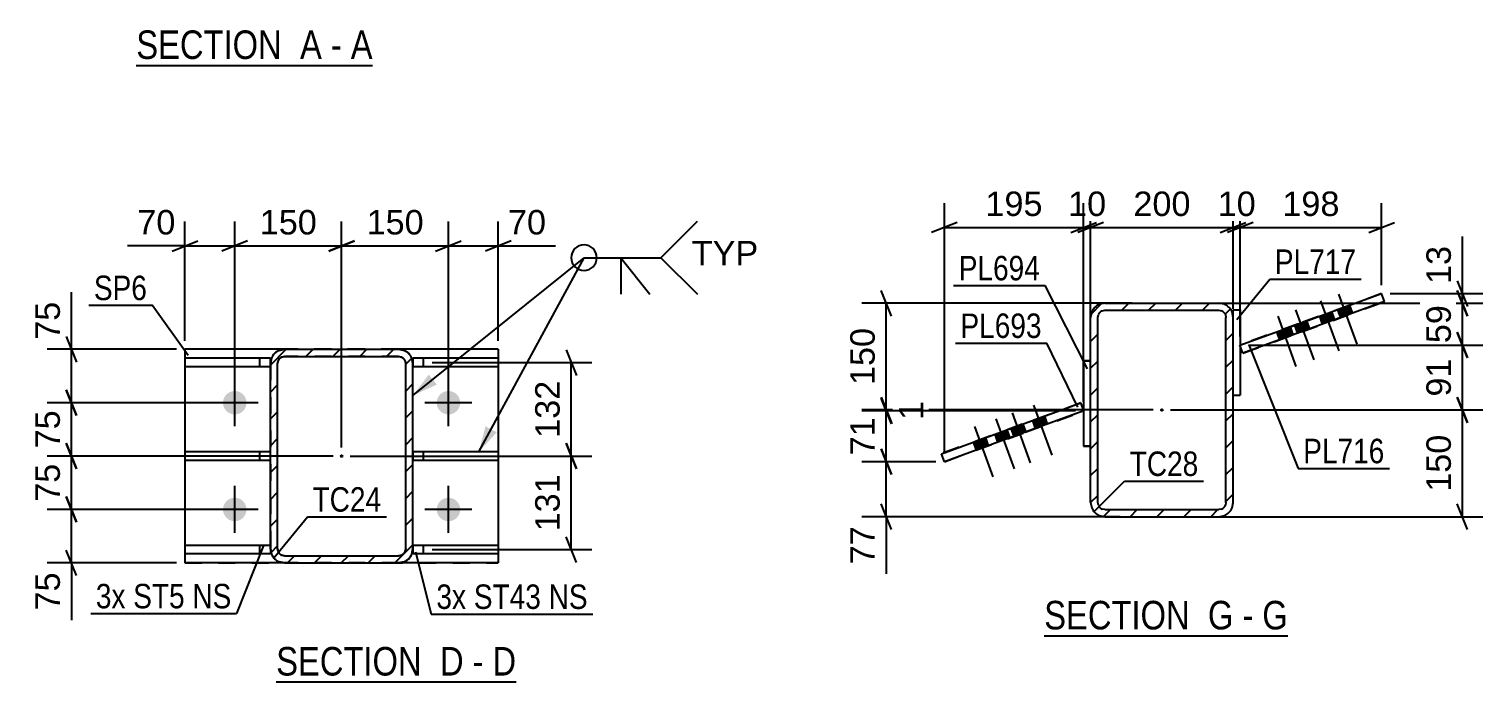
# Model space of a CAD drawing. Header units: millimetres. Extents: x -424 to 417, y -243 to 351.
# Drawn here: x -280 to -109.9, y -107.2 to -30.8 of the extents above; entities that cross this region are included whole.
import ezdxf

# ---------------------------------------------------------------- set-up
doc = ezdxf.new("R2010")
doc.units = ezdxf.units.MM
doc.linetypes.add('DXK_LINE_DOT2', pattern=[3.9198, 1.9599, -1.9599])
doc.linetypes.add('DXK_LINE_DOT3', pattern=[5.9187, 2.979, -0.9799, 0.9799, -0.9799])
doc.styles.add('Arial', font='ARIAL.TTF', dxfattribs={"height": 0.2})
doc.styles.add('Arial Narrow', font='ARIALN.TTF', dxfattribs={"height": 0.2})

# ---------------------------------------------------------------- blocks, each defined once
blk = doc.blocks.new('Unknown-284935898-18 - 12491')
at = {"color": 6, "linetype": 'Continuous'}
blk.add_line((-161.27, -101.81), (-132.77, -101.81), dxfattribs=at)
at = {"color": 0, "linetype": 'Continuous'}
for points in [[(-143.17, -101.06), (-143.17, -97.56), (-161.27, -97.56), (-161.27, -101.06)], [(-139.13, -101.06), (-139.13, -97.56), (-142.12, -97.56), (-142.12, -101.06)], [(-136.81, -101.06), (-136.81, -97.56), (-138.08, -97.56), (-138.08, -101.06)], [(-132.77, -101.06), (-132.77, -97.56), (-135.76, -97.56), (-135.76, -101.06)]]:
    blk.add_wipeout(points, dxfattribs=at)
at = {"color": 7, "linetype": 'Continuous', "style": 'Arial Narrow'}
for s, p in [('SECTION ', (-161.27, -101.06)), ('G', (-142.12, -101.06)), ('G', (-135.76, -101.06)), ('-', (-138.08, -101.06))]:
    blk.add_text(s, height=3.34, dxfattribs=at).set_placement(p)
blk = doc.blocks.new('Unknown-284935898-13 - 2944')
at = {"color": 6, "linetype": 'Continuous'}
blk.add_line((-267.49, -35.01), (-239.84, -35.01), dxfattribs=at)
at = {"color": 0, "linetype": 'Continuous'}
for points in [[(-249.38, -34.26), (-249.38, -30.76), (-267.49, -30.76), (-267.49, -34.26)], [(-245.77, -34.26), (-245.77, -30.76), (-248.33, -30.76), (-248.33, -34.26)], [(-243.45, -34.26), (-243.45, -30.76), (-244.72, -30.76), (-244.72, -34.26)], [(-239.84, -34.26), (-239.84, -30.76), (-242.4, -30.76), (-242.4, -34.26)]]:
    blk.add_wipeout(points, dxfattribs=at)
at = {"color": 7, "linetype": 'Continuous', "style": 'Arial Narrow'}
for s, p in [('SECTION ', (-267.49, -34.26)), ('A', (-248.33, -34.26)), ('A', (-242.4, -34.26)), ('-', (-244.72, -34.26))]:
    blk.add_text(s, height=3.34, dxfattribs=at).set_placement(p)
blk = doc.blocks.new('Unknown-284935898-15 - 3576')
at = {"color": 6, "linetype": 'Continuous'}
blk.add_line((-251.12, -107.21), (-223.05, -107.21), dxfattribs=at)
at = {"color": 0, "linetype": 'Continuous'}
for points in [[(-233.01, -106.46), (-233.01, -102.96), (-251.12, -102.96), (-251.12, -106.46)], [(-229.19, -106.46), (-229.19, -102.96), (-231.96, -102.96), (-231.96, -106.46)], [(-226.87, -106.46), (-226.87, -102.96), (-228.14, -102.96), (-228.14, -106.46)], [(-223.05, -106.46), (-223.05, -102.96), (-225.82, -102.96), (-225.82, -106.46)]]:
    blk.add_wipeout(points, dxfattribs=at)
at = {"color": 7, "linetype": 'Continuous', "style": 'Arial Narrow'}
for s, p in [('SECTION ', (-251.12, -106.46)), ('D', (-231.96, -106.46)), ('D', (-225.82, -106.46)), ('-', (-228.14, -106.46))]:
    blk.add_text(s, height=3.34, dxfattribs=at).set_placement(p)
blk = doc.blocks.new('Part-284935898-12585 - 12491')
at = {"color": 2, "linetype": 'Continuous'}
for p, q in [((-163.94, -77.08), (-156.97, -74.54)), ((-156.63, -75.48), (-156.97, -74.54)), ((-156.97, -74.54), (-156.97, -74.54)), ((-156.63, -75.48), (-163.6, -78.02)), ((-156.63, -75.48), (-156.63, -75.48)), ((-173.29, -80.48), (-163.94, -77.08)), ((-163.6, -78.02), (-172.95, -81.42)), ((-163.6, -78.02), (-163.94, -77.08)), ((-172.95, -81.42), (-173.29, -80.48))]:
    blk.add_line(p, q, dxfattribs=at)
at = {"color": 7, "linetype": 'DXK_LINE_DOT2'}
for p, q in [((-156.97, -74.54), (-163.84, -77.04)), ((-156.63, -75.48), (-156.97, -74.54)), ((-163.5, -77.98), (-156.63, -75.48)), ((-163.84, -77.04), (-173.29, -80.48)), ((-172.95, -81.42), (-163.5, -77.98)), ((-163.5, -77.98), (-163.84, -77.04))]:
    blk.add_line(p, q, dxfattribs=at)
blk = doc.blocks.new('Part-284935898-12557 - 12491')
at = {"color": 2, "linetype": 'Continuous'}
for p, q in [((-156.67, -69.62), (-155.84, -69.62)), ((-156.67, -69.62), (-156.67, -79.62)), ((-156.67, -79.62), (-155.84, -79.62))]:
    blk.add_line(p, q, dxfattribs=at)
at = {"color": 7, "linetype": 'DXK_LINE_DOT2'}
for p, q in [((-155.84, -69.62), (-156.67, -69.62)), ((-155.84, -79.62), (-155.84, -69.62)), ((-155.84, -79.62), (-156.67, -79.62))]:
    blk.add_line(p, q, dxfattribs=at)
blk = doc.blocks.new('Part-284935898-12494 - 12491')
at = {"linetype": 'Continuous'}
h = blk.add_hatch(dxfattribs=at)
h.set_pattern_fill('', scale=0.7, style=0, pattern_type=0)
h.set_pattern_definition([(45, (-155.8412, -86.1903), (-1.57154, 1.57154), [])])
h.paths.add_polyline_path([(-155.84, -64.52), (-155.84, -86.19), (-155.71, -86.83), (-155.35, -87.37), (-154.81, -87.73), (-154.17, -87.86), (-140.84, -87.86), (-140.2, -87.73), (-139.66, -87.37), (-139.3, -86.83), (-139.17, -86.19), (-139.17, -64.52), (-139.3, -63.89), (-139.66, -63.35), (-140.2, -62.98), (-140.84, -62.86), (-154.17, -62.86), (-154.81, -62.98), (-155.35, -63.35), (-155.71, -63.89)])
h.paths.add_polyline_path([(-154.76, -63.93), (-154.49, -63.75), (-154.17, -63.69), (-140.84, -63.69), (-140.52, -63.75), (-140.25, -63.93), (-140.07, -64.2), (-140.01, -64.52), (-140.01, -86.19), (-140.07, -86.51), (-140.25, -86.78), (-140.52, -86.96), (-140.84, -87.02), (-154.17, -87.02), (-154.49, -86.96), (-154.76, -86.78), (-154.94, -86.51), (-155.01, -86.19), (-155.01, -64.52), (-154.94, -64.2)])
blk.add_hatch(color=246, dxfattribs=at).paths.add_polyline_path([(-147.51, -75.46, -1), (-147.51, -75.26, -1)])
at = {"color": 2, "linetype": 'Continuous'}
for p, q in [((-154.17, -62.86), (-154.81, -62.98)), ((-154.17, -62.86), (-154.17, -62.86)), ((-154.17, -62.86), (-140.84, -62.86)), ((-140.84, -62.86), (-140.84, -62.86)), ((-140.2, -62.98), (-140.84, -62.86)), ((-155.71, -63.89), (-155.84, -64.52)), ((-155.84, -64.52), (-155.84, -64.52)), ((-155.84, -86.19), (-155.84, -64.52)), ((-155.01, -64.52), (-154.94, -64.2)), ((-155.01, -64.52), (-155.01, -64.52)), ((-155.01, -86.19), (-155.01, -64.52)), ((-154.49, -63.75), (-154.17, -63.69)), ((-154.17, -63.69), (-154.17, -63.69)), ((-154.17, -63.69), (-140.84, -63.69)), ((-140.84, -63.69), (-140.84, -63.69)), ((-140.84, -63.69), (-140.52, -63.75)), ((-140.07, -64.2), (-140.01, -64.52)), ((-140.01, -64.52), (-140.01, -64.52)), ((-140.01, -86.19), (-140.01, -64.52)), ((-139.17, -64.52), (-139.3, -63.89)), ((-139.17, -64.52), (-139.17, -64.52)), ((-139.17, -86.19), (-139.17, -64.52)), ((-155.84, -86.19), (-155.84, -86.19)), ((-155.84, -86.19), (-155.71, -86.83)), ((-155.01, -86.19), (-155.01, -86.19)), ((-154.94, -86.51), (-155.01, -86.19)), ((-140.01, -86.19), (-140.07, -86.51)), ((-140.01, -86.19), (-140.01, -86.19)), ((-139.3, -86.83), (-139.17, -86.19)), ((-139.17, -86.19), (-139.17, -86.19)), ((-154.81, -87.73), (-154.17, -87.86)), ((-154.17, -87.02), (-154.49, -86.96)), ((-154.17, -87.02), (-154.17, -87.02)), ((-154.17, -87.02), (-140.84, -87.02)), ((-154.17, -87.86), (-154.17, -87.86)), ((-154.17, -87.86), (-140.84, -87.86)), ((-140.52, -86.96), (-140.84, -87.02)), ((-140.84, -87.02), (-140.84, -87.02)), ((-140.84, -87.86), (-140.2, -87.73)), ((-140.84, -87.86), (-140.84, -87.86))]:
    blk.add_line(p, q, dxfattribs=at)
at = {"color": 7, "linetype": 'DXK_LINE_DOT3'}
blk.add_line((-147.51, -75.36), (-147.51, -75.36), dxfattribs=at)
at = {"color": 246, "linetype": 'DXK_LINE_DOT2'}
blk.add_line((-147.51, -75.36), (-147.51, -75.36), dxfattribs=at)
at = {"color": 246, "linetype": 'Continuous'}
blk.add_circle((-147.51, -75.36), 0.1, dxfattribs=at)
at = {"color": 2, "linetype": 'Continuous'}
for centre, radius, start, end in [((-154.17, -64.52), 1.67, 112.5, 157.5), ((-154.17, -64.52), 0.833, 112.5, 157.5), ((-140.84, -64.52), 0.833, 22.5, 67.5), ((-140.84, -64.52), 1.67, 22.5, 67.5), ((-154.17, -86.19), 0.833, 202.5, 247.5), ((-140.84, -86.19), 0.833, 292.5, 337.5), ((-154.17, -86.19), 1.67, 202.5, 247.5), ((-140.84, -86.19), 1.67, 292.5, 337.5)]:
    blk.add_arc(centre, radius, start, end, dxfattribs=at)
blk = doc.blocks.new('Part-284935898-12551 - 12491')
at = {"color": 2, "linetype": 'Continuous'}
for p, q in [((-139.17, -63.63), (-138.34, -63.63)), ((-139.17, -73.63), (-139.17, -63.63)), ((-138.34, -63.63), (-138.34, -73.63)), ((-139.17, -73.63), (-138.34, -73.63)), ((-138.34, -73.63), (-138.34, -73.63))]:
    blk.add_line(p, q, dxfattribs=at)
at = {"color": 7, "linetype": 'DXK_LINE_DOT2'}
for p, q in [((-139.17, -63.63), (-138.34, -63.63)), ((-139.17, -73.63), (-138.34, -73.63))]:
    blk.add_line(p, q, dxfattribs=at)
blk = doc.blocks.new('Part-284935898-12582 - 12491')
at = {"color": 2, "linetype": 'Continuous'}
for p, q in [((-132.47, -65.62), (-121.8, -61.74)), ((-121.46, -62.68), (-132.13, -66.56)), ((-121.46, -62.68), (-121.8, -61.74)), ((-138.38, -67.77), (-132.47, -65.62)), ((-132.13, -66.56), (-132.47, -65.62)), ((-138.04, -68.71), (-138.38, -67.77)), ((-138.38, -67.77), (-138.38, -67.77)), ((-132.13, -66.56), (-138.04, -68.71)), ((-138.04, -68.71), (-138.04, -68.71))]:
    blk.add_line(p, q, dxfattribs=at)
at = {"color": 7, "linetype": 'DXK_LINE_DOT2'}
for p, q in [((-121.8, -61.74), (-131.51, -65.27)), ((-131.17, -66.21), (-121.46, -62.68)), ((-131.51, -65.27), (-138.38, -67.77)), ((-138.04, -68.71), (-131.17, -66.21)), ((-131.17, -66.21), (-131.51, -65.27)), ((-138.04, -68.71), (-138.38, -67.77))]:
    blk.add_line(p, q, dxfattribs=at)
blk = doc.blocks.new('Bolt-284935898-12611 - 12491')
at = {"linetype": 'Continuous'}
for points in [[(-161.25, -76.1), (-162.66, -76.61), (-162.32, -77.55), (-160.91, -77.04)], [(-165.65, -77.7), (-167.06, -78.21), (-166.72, -79.15), (-165.31, -78.64)], [(-163.76, -77.01), (-165.17, -77.52), (-164.83, -78.46), (-163.42, -77.95)], [(-168.16, -78.61), (-169.57, -79.13), (-169.23, -80.07), (-167.82, -79.55)]]:
    blk.add_hatch(color=1, dxfattribs=at).paths.add_polyline_path(points)
at = {"color": 1, "linetype": 'Continuous'}
for p, q in [((-162.53, -74.79), (-160.39, -80.66)), ((-166.93, -76.39), (-164.79, -82.26)), ((-165.04, -75.7), (-162.9, -81.57)), ((-161.25, -76.1), (-160.91, -77.04)), ((-169.44, -77.3), (-167.3, -83.18)), ((-167.06, -78.21), (-166.72, -79.15)), ((-165.65, -77.7), (-165.31, -78.64)), ((-165.17, -77.52), (-164.83, -78.46)), ((-163.76, -77.01), (-163.42, -77.95)), ((-162.66, -76.61), (-162.32, -77.55)), ((-169.57, -79.13), (-169.23, -80.07)), ((-168.16, -78.61), (-167.82, -79.55))]:
    blk.add_line(p, q, dxfattribs=at)
blk = doc.blocks.new('Bolt-284935898-12608 - 12491')
at = {"linetype": 'Continuous'}
for points in [[(-127.67, -63.88), (-129.08, -64.39), (-128.74, -65.33), (-127.33, -64.81)], [(-125.56, -63.11), (-126.97, -63.62), (-126.63, -64.56), (-125.22, -64.05)], [(-132.69, -65.7), (-134.1, -66.22), (-133.76, -67.15), (-132.35, -66.64)], [(-130.58, -64.93), (-131.99, -65.45), (-131.65, -66.39), (-130.24, -65.87)]]:
    blk.add_hatch(color=1, dxfattribs=at).paths.add_polyline_path(points)
at = {"color": 1, "linetype": 'Continuous'}
for p, q in [((-128.95, -62.57), (-126.81, -68.44)), ((-126.84, -61.8), (-124.7, -67.67)), ((-133.96, -64.39), (-131.83, -70.27)), ((-131.86, -63.62), (-129.72, -69.5)), ((-129.08, -64.39), (-128.74, -65.33)), ((-127.67, -63.88), (-127.33, -64.81)), ((-126.97, -63.62), (-126.63, -64.56)), ((-125.56, -63.11), (-125.22, -64.05)), ((-134.1, -66.22), (-133.76, -67.15)), ((-132.69, -65.7), (-132.35, -66.64)), ((-131.99, -65.45), (-131.65, -66.39)), ((-130.58, -64.93), (-130.24, -65.87))]:
    blk.add_line(p, q, dxfattribs=at)
blk = doc.blocks.new('Part-284935898-3589 - 3576')
at = {"color": 2, "linetype": 'Continuous'}
for p, q in [((-225.14, -91.22), (-235.14, -91.22)), ((-235.14, -91.6), (-235.14, -92.22)), ((-225.14, -91.22), (-225.14, -92.22)), ((-225.14, -92.22), (-235.14, -92.22))]:
    blk.add_line(p, q, dxfattribs=at)
at = {"color": 7, "linetype": 'DXK_LINE_DOT2'}
for p, q in [((-235.14, -91.22), (-235.14, -91.6)), ((-233.89, -92.22), (-233.89, -91.22))]:
    blk.add_line(p, q, dxfattribs=at)
blk = doc.blocks.new('Part-284935898-3580 - 3576')
at = {"color": 2, "linetype": 'Continuous'}
for p, q in [((-261.8, -68.26), (-261.8, -93.26)), ((-250.13, -68.26), (-261.8, -68.26)), ((-225.14, -68.26), (-236.8, -68.26)), ((-225.14, -68.26), (-225.14, -93.26)), ((-261.8, -93.26), (-261.8, -93.26)), ((-250.14, -93.26), (-261.8, -93.26)), ((-225.14, -93.26), (-236.8, -93.26)), ((-225.14, -93.26), (-225.14, -93.26))]:
    blk.add_line(p, q, dxfattribs=at)
at = {"color": 7, "linetype": 'DXK_LINE_DOT2'}
for p, q in [((-261.8, -68.26), (-261.8, -68.26)), ((-225.14, -68.26), (-261.8, -68.26)), ((-236.8, -68.26), (-250.13, -68.26)), ((-225.14, -68.26), (-225.14, -68.26)), ((-261.8, -93.26), (-225.14, -93.26)), ((-236.8, -93.26), (-250.14, -93.26))]:
    blk.add_line(p, q, dxfattribs=at)
blk = doc.blocks.new('Part-284935898-3584 - 3576')
at = {"color": 2, "linetype": 'Continuous'}
for p, q in [((-251.8, -80.26), (-261.8, -80.26)), ((-261.8, -80.26), (-261.8, -81.26)), ((-251.8, -81.26), (-261.8, -81.26))]:
    blk.add_line(p, q, dxfattribs=at)
at = {"color": 7, "linetype": 'DXK_LINE_DOT2'}
for p, q in [((-253.05, -81.26), (-253.05, -80.26)), ((-251.8, -81.26), (-251.8, -80.26))]:
    blk.add_line(p, q, dxfattribs=at)
blk = doc.blocks.new('Part-284935898-3585 - 3576')
at = {"color": 2, "linetype": 'Continuous'}
for p, q in [((-251.8, -69.31), (-261.8, -69.31)), ((-261.8, -69.31), (-261.8, -70.31)), ((-251.8, -69.93), (-251.8, -69.31)), ((-251.8, -70.31), (-261.8, -70.31))]:
    blk.add_line(p, q, dxfattribs=at)
at = {"color": 7, "linetype": 'DXK_LINE_DOT2'}
for p, q in [((-253.05, -70.31), (-253.05, -69.31)), ((-251.8, -69.93), (-251.8, -70.31))]:
    blk.add_line(p, q, dxfattribs=at)
blk = doc.blocks.new('Part-284935898-3586 - 3576')
at = {"color": 2, "linetype": 'Continuous'}
for p, q in [((-251.8, -91.22), (-261.8, -91.22)), ((-261.8, -91.22), (-261.8, -92.22)), ((-251.8, -91.6), (-251.8, -92.22)), ((-251.8, -92.22), (-261.8, -92.22))]:
    blk.add_line(p, q, dxfattribs=at)
at = {"color": 7, "linetype": 'DXK_LINE_DOT2'}
for p, q in [((-253.05, -92.22), (-253.05, -91.22)), ((-251.8, -91.6), (-251.8, -91.22))]:
    blk.add_line(p, q, dxfattribs=at)
blk = doc.blocks.new('Bolt-284935898-3619 - 3576')
at = {"linetype": 'Continuous'}
for points in [[(-255.97, -73.14), (-255.68, -73.17), (-255.41, -73.26), (-255.16, -73.4), (-254.95, -73.59), (-254.78, -73.83), (-254.66, -74.09), (-254.6, -74.37), (-254.6, -74.66), (-254.66, -74.94), (-254.78, -75.2), (-254.95, -75.43), (-255.16, -75.63), (-255.41, -75.77), (-255.68, -75.86), (-255.97, -75.89), (-256.25, -75.86), (-256.53, -75.77), (-256.78, -75.63), (-256.99, -75.43), (-257.16, -75.2), (-257.28, -74.94), (-257.34, -74.66), (-257.34, -74.37), (-257.28, -74.09), (-257.16, -73.83), (-256.99, -73.59), (-256.78, -73.4), (-256.53, -73.26), (-256.25, -73.17)], [(-230.97, -73.14), (-230.68, -73.17), (-230.41, -73.26), (-230.16, -73.4), (-229.95, -73.59), (-229.78, -73.83), (-229.66, -74.09), (-229.6, -74.37), (-229.6, -74.66), (-229.66, -74.94), (-229.78, -75.2), (-229.95, -75.43), (-230.16, -75.63), (-230.41, -75.77), (-230.68, -75.86), (-230.97, -75.89), (-231.25, -75.86), (-231.53, -75.77), (-231.78, -75.63), (-231.99, -75.43), (-232.16, -75.2), (-232.28, -74.94), (-232.34, -74.66), (-232.34, -74.37), (-232.28, -74.09), (-232.16, -73.83), (-231.99, -73.59), (-231.78, -73.4), (-231.53, -73.26), (-231.25, -73.17)], [(-255.97, -85.64), (-255.68, -85.67), (-255.41, -85.76), (-255.16, -85.9), (-254.95, -86.09), (-254.78, -86.33), (-254.66, -86.59), (-254.6, -86.87), (-254.6, -87.16), (-254.66, -87.44), (-254.78, -87.7), (-254.95, -87.93), (-255.16, -88.13), (-255.41, -88.27), (-255.68, -88.36), (-255.97, -88.39), (-256.25, -88.36), (-256.53, -88.27), (-256.78, -88.13), (-256.99, -87.93), (-257.16, -87.7), (-257.28, -87.44), (-257.34, -87.16), (-257.34, -86.87), (-257.28, -86.59), (-257.16, -86.33), (-256.99, -86.09), (-256.78, -85.9), (-256.53, -85.76), (-256.25, -85.67)], [(-230.97, -85.64), (-230.68, -85.67), (-230.41, -85.76), (-230.16, -85.9), (-229.95, -86.09), (-229.78, -86.33), (-229.66, -86.59), (-229.6, -86.87), (-229.6, -87.16), (-229.66, -87.44), (-229.78, -87.7), (-229.95, -87.93), (-230.16, -88.13), (-230.41, -88.27), (-230.68, -88.36), (-230.97, -88.39), (-231.25, -88.36), (-231.53, -88.27), (-231.78, -88.13), (-231.99, -87.93), (-232.16, -87.7), (-232.28, -87.44), (-232.34, -87.16), (-232.34, -86.87), (-232.28, -86.59), (-232.16, -86.33), (-231.99, -86.09), (-231.78, -85.9), (-231.53, -85.76), (-231.25, -85.67)]]:
    blk.add_hatch(color=1, dxfattribs=at).paths.add_polyline_path(points)
at = {"color": 1, "linetype": 'Continuous'}
for p, q in [((-255.97, -77.26), (-255.97, -71.76)), ((-230.97, -77.26), (-230.97, -71.76)), ((-253.22, -74.51), (-258.72, -74.51)), ((-228.22, -74.51), (-233.72, -74.51)), ((-255.97, -89.76), (-255.97, -84.26)), ((-230.97, -89.76), (-230.97, -84.26)), ((-253.22, -87.01), (-258.72, -87.01)), ((-228.22, -87.01), (-233.72, -87.01))]:
    blk.add_line(p, q, dxfattribs=at)
blk = doc.blocks.new('Part-284935898-3587 - 3576')
at = {"color": 2, "linetype": 'Continuous'}
for p, q in [((-225.14, -80.26), (-235.14, -80.26)), ((-225.14, -81.26), (-235.14, -81.26)), ((-225.14, -80.26), (-225.14, -81.26))]:
    blk.add_line(p, q, dxfattribs=at)
at = {"color": 7, "linetype": 'DXK_LINE_DOT2'}
for p, q in [((-235.14, -80.26), (-235.14, -81.26)), ((-233.89, -81.26), (-233.89, -80.26))]:
    blk.add_line(p, q, dxfattribs=at)
blk = doc.blocks.new('Part-284935898-3588 - 3576')
at = {"color": 2, "linetype": 'Continuous'}
for p, q in [((-225.14, -69.31), (-235.14, -69.31)), ((-235.14, -69.31), (-235.14, -69.93)), ((-225.14, -69.31), (-225.14, -70.31)), ((-225.14, -70.31), (-235.14, -70.31))]:
    blk.add_line(p, q, dxfattribs=at)
at = {"color": 7, "linetype": 'DXK_LINE_DOT2'}
for p, q in [((-233.89, -70.31), (-233.89, -69.31)), ((-235.14, -69.93), (-235.14, -70.31))]:
    blk.add_line(p, q, dxfattribs=at)
blk = doc.blocks.new('Part-284935898-3642 - 3576')
at = {"linetype": 'Continuous'}
h = blk.add_hatch(dxfattribs=at)
h.set_pattern_fill('', scale=0.7, style=0, pattern_type=0)
h.set_pattern_definition([(45, (-235.2626, -69.2934), (-1.57154, 1.57154), [])])
h.paths.add_polyline_path([(-235.14, -69.93), (-235.26, -69.29), (-235.62, -68.75), (-236.16, -68.39), (-236.8, -68.26), (-250.14, -68.26), (-250.77, -68.39), (-251.31, -68.75), (-251.68, -69.29), (-251.8, -69.93), (-251.8, -91.6), (-251.68, -92.24), (-251.31, -92.78), (-250.77, -93.14), (-250.14, -93.26), (-236.8, -93.26), (-236.16, -93.14), (-235.62, -92.78), (-235.26, -92.24), (-235.14, -91.6)])
h.paths.add_polyline_path([(-236.03, -91.92), (-236.21, -92.19), (-236.48, -92.37), (-236.8, -92.43), (-250.14, -92.43), (-250.45, -92.37), (-250.72, -92.19), (-250.91, -91.92), (-250.97, -91.6), (-250.97, -69.93), (-250.91, -69.61), (-250.72, -69.34), (-250.45, -69.16), (-250.14, -69.1), (-236.8, -69.1), (-236.48, -69.16), (-236.21, -69.34), (-236.03, -69.61), (-235.97, -69.93), (-235.97, -91.6)])
blk.add_hatch(color=246, dxfattribs=at).paths.add_polyline_path([(-243.47, -80.86, -1), (-243.47, -80.66, -1)])
at = {"color": 7, "linetype": 'DXK_LINE_DOT2'}
for p, q in [((-251.8, -69.93), (-251.68, -69.29)), ((-250.91, -69.61), (-250.97, -69.93)), ((-250.77, -68.39), (-250.14, -68.26)), ((-250.14, -69.1), (-250.45, -69.16)), ((-236.8, -68.26), (-250.14, -68.26)), ((-236.8, -69.1), (-250.14, -69.1)), ((-236.8, -68.26), (-236.16, -68.39)), ((-236.48, -69.16), (-236.8, -69.1)), ((-235.97, -69.93), (-236.03, -69.61)), ((-235.26, -69.29), (-235.14, -69.93)), ((-251.8, -69.93), (-251.8, -91.6)), ((-250.97, -91.6), (-250.97, -69.93)), ((-235.97, -91.6), (-235.97, -69.93)), ((-235.14, -91.6), (-235.14, -69.93)), ((-251.68, -92.24), (-251.8, -91.6)), ((-250.97, -91.6), (-250.91, -91.92)), ((-236.03, -91.92), (-235.97, -91.6)), ((-235.14, -91.6), (-235.26, -92.24)), ((-250.14, -93.26), (-250.77, -93.14)), ((-250.45, -92.37), (-250.14, -92.43)), ((-250.14, -92.43), (-236.8, -92.43)), ((-250.14, -93.26), (-236.8, -93.26)), ((-236.8, -92.43), (-236.48, -92.37)), ((-236.16, -93.14), (-236.8, -93.26))]:
    blk.add_line(p, q, dxfattribs=at)
at = {"color": 2, "linetype": 'Continuous'}
for p, q in [((-251.68, -69.29), (-251.8, -69.93)), ((-250.97, -69.93), (-250.91, -69.61)), ((-250.14, -68.26), (-250.77, -68.39)), ((-250.45, -69.16), (-250.14, -69.1)), ((-250.14, -68.26), (-250.14, -68.26)), ((-250.14, -68.26), (-236.8, -68.26)), ((-250.14, -69.1), (-250.14, -69.1)), ((-250.14, -69.1), (-236.8, -69.1)), ((-236.8, -68.26), (-236.8, -68.26)), ((-236.16, -68.39), (-236.8, -68.26)), ((-236.8, -69.1), (-236.8, -69.1)), ((-236.8, -69.1), (-236.48, -69.16)), ((-236.03, -69.61), (-235.97, -69.93)), ((-235.14, -69.93), (-235.26, -69.29)), ((-251.8, -69.93), (-251.8, -69.93)), ((-251.8, -91.6), (-251.8, -69.93)), ((-250.97, -69.93), (-250.97, -69.93)), ((-250.97, -91.6), (-250.97, -69.93)), ((-235.97, -69.93), (-235.97, -69.93)), ((-235.97, -91.6), (-235.97, -69.93)), ((-235.14, -69.93), (-235.14, -69.93)), ((-235.14, -91.6), (-235.14, -69.93)), ((-251.8, -91.6), (-251.8, -91.6)), ((-251.8, -91.6), (-251.68, -92.24)), ((-250.97, -91.6), (-250.97, -91.6)), ((-250.91, -91.92), (-250.97, -91.6)), ((-235.97, -91.6), (-236.03, -91.92)), ((-235.97, -91.6), (-235.97, -91.6)), ((-235.26, -92.24), (-235.14, -91.6)), ((-235.14, -91.6), (-235.14, -91.6)), ((-250.77, -93.14), (-250.14, -93.26)), ((-250.14, -92.43), (-250.45, -92.37)), ((-250.14, -92.43), (-250.14, -92.43)), ((-250.14, -92.43), (-236.8, -92.43)), ((-250.14, -93.26), (-250.14, -93.26)), ((-250.14, -93.26), (-236.8, -93.26)), ((-236.48, -92.37), (-236.8, -92.43)), ((-236.8, -92.43), (-236.8, -92.43)), ((-236.8, -93.26), (-236.16, -93.14)), ((-236.8, -93.26), (-236.8, -93.26))]:
    blk.add_line(p, q, dxfattribs=at)
at = {"color": 7, "linetype": 'DXK_LINE_DOT3'}
blk.add_line((-243.47, -80.76), (-243.47, -80.76), dxfattribs=at)
at = {"color": 246, "linetype": 'DXK_LINE_DOT2'}
blk.add_line((-243.47, -80.76), (-243.47, -80.76), dxfattribs=at)
at = {"color": 246, "linetype": 'Continuous'}
blk.add_circle((-243.47, -80.76), 0.1, dxfattribs=at)
at = {"color": 7, "linetype": 'DXK_LINE_DOT2'}
for centre, radius, start, end in [((-250.14, -69.93), 1.67, 112.5, 157.5), ((-250.14, -69.93), 0.833, 112.5, 157.5), ((-236.8, -69.93), 0.833, 22.5, 67.5), ((-236.8, -69.93), 1.67, 22.5, 67.5), ((-250.14, -91.6), 1.67, 202.5, 247.5), ((-250.14, -91.6), 0.833, 202.5, 247.5), ((-236.8, -91.6), 0.833, 292.5, 337.5), ((-236.8, -91.6), 1.67, 292.5, 337.5)]:
    blk.add_arc(centre, radius, start, end, dxfattribs=at)
at = {"color": 2, "linetype": 'Continuous'}
for centre, radius, start, end in [((-250.14, -69.93), 1.67, 112.5, 157.5), ((-250.14, -69.93), 0.833, 112.5, 157.5), ((-236.8, -69.93), 0.833, 22.5, 67.5), ((-236.8, -69.93), 1.67, 22.5, 67.5), ((-250.14, -91.6), 1.67, 202.5, 247.5), ((-250.14, -91.6), 0.833, 202.5, 247.5), ((-236.8, -91.6), 0.833, 292.5, 337.5), ((-236.8, -91.6), 1.67, 292.5, 337.5)]:
    blk.add_arc(centre, radius, start, end, dxfattribs=at)
blk = doc.blocks.new('StraightDimension-284935898-17483 - 12491')
at = {"color": 7, "linetype": 'Continuous'}
for p, q in [((-155.84, -68.62), (-155.84, -51.15)), ((-139.17, -63.52), (-139.17, -51.15)), ((-154.34, -53.4), (-157.34, -54.6)), ((-155.84, -54), (-139.17, -54)), ((-140.67, -54.6), (-137.67, -53.4))]:
    blk.add_line(p, q, dxfattribs=at)
at = {"color": 0}
blk.add_wipeout([(-143.57, -53.25), (-143.57, -49.05), (-151.44, -49.05), (-151.44, -53.25)], dxfattribs=at)
at = {"color": 3, "style": 'Arial'}
blk.add_text('200', height=2.865, dxfattribs=at).set_placement((-150.84, -52.65))
blk = doc.blocks.new('StraightDimension-284935898-17615 - 12491')
at = {"color": 7, "linetype": 'Continuous'}
for p, q in [((-112.95, -60.24), (-111.75, -63.24)), ((-142.09, -62.86), (-109.95, -62.86)), ((-120.8, -61.74), (-109.95, -61.74)), ((-111.75, -64.36), (-112.95, -61.36)), ((-112.35, -62.86), (-112.35, -61.74))]:
    blk.add_line(p, q, dxfattribs=at)
at = {"color": 0}
blk.add_wipeout([(-113.1, -55.57), (-117.3, -55.57), (-117.3, -61.21), (-113.1, -61.21)], dxfattribs=at)
at = {"color": 7, "linetype": 'Continuous'}
blk.add_line((-112.35, -61.74), (-112.35, -55.04), dxfattribs=at)
blk.add_line((-112.35, -61.74), (-112.35, -55.04), dxfattribs=at)
at = {"color": 3, "style": 'Arial'}
blk.add_text('13', height=2.865, rotation=90.0002, dxfattribs=at).set_placement((-113.7, -60.61))
blk = doc.blocks.new('StraightDimension-284935898-17481 - 12491')
at = {"color": 7, "linetype": 'Continuous'}
for p, q in [((-138.34, -66.76), (-138.34, -51.15)), ((-121.8, -60.74), (-121.8, -51.15)), ((-136.84, -53.4), (-139.84, -54.6)), ((-138.34, -54), (-121.8, -54)), ((-123.3, -54.6), (-120.3, -53.4))]:
    blk.add_line(p, q, dxfattribs=at)
at = {"color": 0}
blk.add_wipeout([(-126.14, -53.25), (-126.14, -49.05), (-134.01, -49.05), (-134.01, -53.25)], dxfattribs=at)
at = {"color": 3, "style": 'Arial'}
blk.add_text('198', height=2.865, dxfattribs=at).set_placement((-133.41, -52.65))
blk = doc.blocks.new('StraightDimension-284935898-17482 - 12491')
at = {"color": 7, "linetype": 'Continuous'}
for p, q in [((-139.17, -63.52), (-139.17, -51.15)), ((-138.34, -66.76), (-138.34, -51.15)), ((-140.67, -54.6), (-137.67, -53.4)), ((-136.84, -53.4), (-139.84, -54.6)), ((-139.17, -54), (-138.34, -54))]:
    blk.add_line(p, q, dxfattribs=at)
at = {"color": 0}
blk.add_wipeout([(-135.93, -53.25), (-135.93, -49.05), (-141.58, -49.05), (-141.58, -53.25)], dxfattribs=at)
at = {"color": 3, "style": 'Arial'}
blk.add_text('10', height=2.865, dxfattribs=at).set_placement((-140.98, -52.65))
blk = doc.blocks.new('StraightDimension-284935898-17484 - 12491')
at = {"color": 7, "linetype": 'Continuous'}
for p, q in [((-156.67, -74.36), (-156.67, -51.15)), ((-155.84, -68.62), (-155.84, -51.15)), ((-158.17, -54.6), (-155.17, -53.4)), ((-154.34, -53.4), (-157.34, -54.6)), ((-156.67, -54), (-155.84, -54))]:
    blk.add_line(p, q, dxfattribs=at)
at = {"color": 0}
blk.add_wipeout([(-153.43, -53.25), (-153.43, -49.05), (-159.08, -49.05), (-159.08, -53.25)], dxfattribs=at)
at = {"color": 3, "style": 'Arial'}
blk.add_text('10', height=2.865, dxfattribs=at).set_placement((-158.48, -52.65))
blk = doc.blocks.new('StraightDimension-284935898-17485 - 12491')
at = {"color": 7, "linetype": 'Continuous'}
for p, q in [((-172.95, -80.42), (-172.95, -51.15)), ((-156.67, -74.36), (-156.67, -51.15)), ((-171.45, -53.4), (-174.45, -54.6)), ((-172.95, -54), (-156.67, -54)), ((-158.17, -54.6), (-155.17, -53.4))]:
    blk.add_line(p, q, dxfattribs=at)
at = {"color": 0}
blk.add_wipeout([(-160.88, -53.25), (-160.88, -49.05), (-168.75, -49.05), (-168.75, -53.25)], dxfattribs=at)
at = {"color": 3, "style": 'Arial'}
blk.add_text('195', height=2.865, dxfattribs=at).set_placement((-168.15, -52.65))
blk = doc.blocks.new('StraightDimension-284935898-17584 - 12491')
at = {"color": 7, "linetype": 'Continuous'}
for p, q in [((-150.98, -62.86), (-182.6, -62.86)), ((-179.15, -64.36), (-180.35, -61.36)), ((-179.75, -75.36), (-179.75, -62.86)), ((-180.35, -73.86), (-179.15, -76.86)), ((-148.51, -75.36), (-182.6, -75.36))]:
    blk.add_line(p, q, dxfattribs=at)
at = {"color": 0}
blk.add_wipeout([(-180.5, -65.17), (-184.7, -65.17), (-184.7, -73.04), (-180.5, -73.04)], dxfattribs=at)
at = {"color": 3, "style": 'Arial'}
blk.add_text('150', height=2.865, rotation=90.0002, dxfattribs=at).set_placement((-181.1, -72.44))
blk = doc.blocks.new('StraightDimension-284935898-17585 - 12491')
at = {"color": 7, "linetype": 'Continuous'}
for p, q in [((-180.35, -73.86), (-179.15, -76.86)), ((-179.15, -76.98), (-180.35, -73.98)), ((-148.51, -75.36), (-182.15, -75.36)), ((-157.63, -75.48), (-182.15, -75.48)), ((-179.75, -75.48), (-179.75, -75.36))]:
    blk.add_line(p, q, dxfattribs=at)
at = {"color": 0}
blk.add_wipeout([(-174.8, -73.71), (-179, -73.71), (-179, -77.13), (-174.8, -77.13)], dxfattribs=at)
at = {"color": 3, "style": 'Arial'}
blk.add_text('1', height=2.87, rotation=90.0002, dxfattribs=at).set_placement((-175.4, -76.53))
blk = doc.blocks.new('StraightDimension-284935898-17586 - 12491')
at = {"color": 7, "linetype": 'Continuous'}
for p, q in [((-180.35, -73.98), (-179.15, -76.98)), ((-157.63, -75.48), (-182.6, -75.48)), ((-179.75, -81.42), (-179.75, -75.48)), ((-179.15, -82.92), (-180.35, -79.92)), ((-173.95, -81.42), (-182.6, -81.42))]:
    blk.add_line(p, q, dxfattribs=at)
at = {"color": 0}
blk.add_wipeout([(-180.5, -75.63), (-184.7, -75.63), (-184.7, -81.27), (-180.5, -81.27)], dxfattribs=at)
at = {"color": 3, "style": 'Arial'}
blk.add_text('71', height=2.865, rotation=90.0002, dxfattribs=at).set_placement((-181.1, -80.67))
blk = doc.blocks.new('StraightDimension-284935898-17587 - 12491')
at = {"color": 7, "linetype": 'Continuous'}
for p, q in [((-180.35, -79.92), (-179.15, -82.92)), ((-173.95, -81.42), (-182.6, -81.42)), ((-179.75, -87.86), (-179.75, -81.42)), ((-179.15, -89.36), (-180.35, -86.36)), ((-152.39, -87.86), (-182.6, -87.86))]:
    blk.add_line(p, q, dxfattribs=at)
at = {"color": 0}
blk.add_wipeout([(-180.5, -88.38), (-184.7, -88.38), (-184.7, -94.03), (-180.5, -94.03)], dxfattribs=at)
at = {"color": 7, "linetype": 'Continuous'}
blk.add_line((-179.75, -87.86), (-179.75, -94.56), dxfattribs=at)
blk.add_line((-179.75, -87.86), (-179.75, -94.56), dxfattribs=at)
at = {"color": 3, "style": 'Arial'}
blk.add_text('77', height=2.865, rotation=90.0002, dxfattribs=at).set_placement((-181.1, -93.43))
blk = doc.blocks.new('StraightDimension-284935898-17616 - 12491')
at = {"color": 7, "linetype": 'Continuous'}
for p, q in [((-142.09, -62.86), (-109.95, -62.86)), ((-112.95, -61.36), (-111.75, -64.36)), ((-112.35, -67.77), (-112.35, -62.86)), ((-111.75, -69.27), (-112.95, -66.27)), ((-137.38, -67.77), (-109.95, -67.77))]:
    blk.add_line(p, q, dxfattribs=at)
at = {"color": 0}
blk.add_wipeout([(-113.1, -62.49), (-117.3, -62.49), (-117.3, -68.14), (-113.1, -68.14)], dxfattribs=at)
at = {"color": 3, "style": 'Arial'}
blk.add_text('59', height=2.865, rotation=90.0002, dxfattribs=at).set_placement((-113.7, -67.54))
blk = doc.blocks.new('StraightDimension-284935898-17617 - 12491')
at = {"color": 7, "linetype": 'Continuous'}
for p, q in [((-112.95, -66.27), (-111.75, -69.27)), ((-137.38, -67.77), (-109.95, -67.77)), ((-112.35, -75.36), (-112.35, -67.77)), ((-111.75, -76.86), (-112.95, -73.86)), ((-146.51, -75.36), (-109.95, -75.36))]:
    blk.add_line(p, q, dxfattribs=at)
at = {"color": 0}
blk.add_wipeout([(-113.1, -68.74), (-117.3, -68.74), (-117.3, -74.39), (-113.1, -74.39)], dxfattribs=at)
at = {"color": 3, "style": 'Arial'}
blk.add_text('91', height=2.865, rotation=90.0002, dxfattribs=at).set_placement((-113.7, -73.79))
blk = doc.blocks.new('StraightDimension-284935898-17618 - 12491')
at = {"color": 7, "linetype": 'Continuous'}
for p, q in [((-112.95, -73.86), (-111.75, -76.86)), ((-146.51, -75.36), (-109.95, -75.36)), ((-112.35, -87.86), (-112.35, -75.36)), ((-111.75, -89.36), (-112.95, -86.36)), ((-141.77, -87.86), (-109.95, -87.86))]:
    blk.add_line(p, q, dxfattribs=at)
at = {"color": 0}
blk.add_wipeout([(-113.1, -77.67), (-117.3, -77.67), (-117.3, -85.54), (-113.1, -85.54)], dxfattribs=at)
at = {"color": 3, "style": 'Arial'}
blk.add_text('150', height=2.865, rotation=90.0002, dxfattribs=at).set_placement((-113.7, -84.94))
blk = doc.blocks.new('StraightDimension-284935898-3744 - 3576')
at = {"color": 7, "linetype": 'Continuous'}
for p, q in [((-261.8, -67.26), (-261.8, -53.31)), ((-255.97, -73.51), (-255.97, -53.31)), ((-263.3, -56.76), (-260.3, -55.56)), ((-254.47, -55.56), (-257.47, -56.76)), ((-261.8, -56.16), (-255.97, -56.16))]:
    blk.add_line(p, q, dxfattribs=at)
at = {"color": 0}
blk.add_wipeout([(-262.33, -55.41), (-262.33, -51.21), (-267.97, -51.21), (-267.97, -55.41)], dxfattribs=at)
at = {"color": 7, "linetype": 'Continuous'}
blk.add_line((-261.8, -56.16), (-268.5, -56.16), dxfattribs=at)
blk.add_line((-261.8, -56.16), (-268.5, -56.16), dxfattribs=at)
at = {"color": 3, "style": 'Arial'}
blk.add_text('70', height=2.865, dxfattribs=at).set_placement((-267.37, -54.81))
blk = doc.blocks.new('StraightDimension-284935898-3718 - 3576')
at = {"color": 7, "linetype": 'Continuous'}
for p, q in [((-230.97, -73.51), (-230.97, -53.31)), ((-225.14, -67.26), (-225.14, -53.31)), ((-232.47, -56.76), (-229.47, -55.56)), ((-223.64, -55.56), (-226.64, -56.76)), ((-230.97, -56.16), (-225.14, -56.16))]:
    blk.add_line(p, q, dxfattribs=at)
at = {"color": 0}
blk.add_wipeout([(-218.96, -55.41), (-218.96, -51.21), (-224.61, -51.21), (-224.61, -55.41)], dxfattribs=at)
at = {"color": 7, "linetype": 'Continuous'}
blk.add_line((-225.14, -56.16), (-218.44, -56.16), dxfattribs=at)
blk.add_line((-225.14, -56.16), (-218.44, -56.16), dxfattribs=at)
at = {"color": 3, "style": 'Arial'}
blk.add_text('70', height=2.865, dxfattribs=at).set_placement((-224.01, -54.81))
blk = doc.blocks.new('StraightDimension-284935898-3728 - 3576')
at = {"color": 7, "linetype": 'Continuous'}
for p, q in [((-243.47, -79.76), (-243.47, -53.31)), ((-230.97, -73.51), (-230.97, -53.31)), ((-241.97, -55.56), (-244.97, -56.76)), ((-232.47, -56.76), (-229.47, -55.56)), ((-243.47, -56.16), (-230.97, -56.16))]:
    blk.add_line(p, q, dxfattribs=at)
at = {"color": 0}
blk.add_wipeout([(-233.28, -55.41), (-233.28, -51.21), (-241.15, -51.21), (-241.15, -55.41)], dxfattribs=at)
at = {"color": 3, "style": 'Arial'}
blk.add_text('150', height=2.865, dxfattribs=at).set_placement((-240.55, -54.81))
blk = doc.blocks.new('StraightDimension-284935898-3736 - 3576')
at = {"color": 7, "linetype": 'Continuous'}
for p, q in [((-255.97, -73.51), (-255.97, -53.31)), ((-243.47, -79.76), (-243.47, -53.31)), ((-254.47, -55.56), (-257.47, -56.76)), ((-244.97, -56.76), (-241.97, -55.56)), ((-255.97, -56.16), (-243.47, -56.16))]:
    blk.add_line(p, q, dxfattribs=at)
at = {"color": 0}
blk.add_wipeout([(-245.78, -55.41), (-245.78, -51.21), (-253.65, -51.21), (-253.65, -55.41)], dxfattribs=at)
at = {"color": 3, "style": 'Arial'}
blk.add_text('150', height=2.865, dxfattribs=at).set_placement((-253.05, -54.81))
blk = doc.blocks.new('StraightDimension-284935898-16615 - 3576')
at = {"color": 7, "linetype": 'Continuous'}
for p, q in [((-275.68, -66.76), (-274.48, -69.76)), ((-262.8, -68.26), (-277.93, -68.26)), ((-275.08, -74.51), (-275.08, -68.26)), ((-274.48, -76.01), (-275.68, -73.01)), ((-256.97, -74.51), (-277.93, -74.51))]:
    blk.add_line(p, q, dxfattribs=at)
at = {"color": 0}
blk.add_wipeout([(-275.83, -62.09), (-280.03, -62.09), (-280.03, -67.74), (-275.83, -67.74)], dxfattribs=at)
at = {"color": 7, "linetype": 'Continuous'}
blk.add_line((-275.08, -68.26), (-275.08, -61.57), dxfattribs=at)
blk.add_line((-275.08, -68.26), (-275.08, -61.57), dxfattribs=at)
at = {"color": 3, "style": 'Arial'}
blk.add_text('75', height=2.865, rotation=90.0002, dxfattribs=at).set_placement((-276.43, -67.14))
blk = doc.blocks.new('StraightDimension-284935898-16616 - 3576')
at = {"color": 7, "linetype": 'Continuous'}
for p, q in [((-275.68, -73.01), (-274.48, -76.01)), ((-256.97, -74.51), (-277.93, -74.51)), ((-275.08, -80.76), (-275.08, -74.51)), ((-274.48, -82.26), (-275.68, -79.26)), ((-244.47, -80.76), (-277.93, -80.76))]:
    blk.add_line(p, q, dxfattribs=at)
at = {"color": 0}
blk.add_wipeout([(-275.83, -74.82), (-280.03, -74.82), (-280.03, -80.46), (-275.83, -80.46)], dxfattribs=at)
at = {"color": 3, "style": 'Arial'}
blk.add_text('75', height=2.865, rotation=90.0002, dxfattribs=at).set_placement((-276.43, -79.86))
blk = doc.blocks.new('StraightDimension-284935898-16617 - 3576')
at = {"color": 7, "linetype": 'Continuous'}
for p, q in [((-275.68, -79.26), (-274.48, -82.26)), ((-244.47, -80.76), (-277.93, -80.76)), ((-275.08, -87.01), (-275.08, -80.76)), ((-274.48, -88.51), (-275.68, -85.51)), ((-256.97, -87.01), (-277.93, -87.01))]:
    blk.add_line(p, q, dxfattribs=at)
at = {"color": 0}
blk.add_wipeout([(-275.83, -81.07), (-280.03, -81.07), (-280.03, -86.71), (-275.83, -86.71)], dxfattribs=at)
at = {"color": 3, "style": 'Arial'}
blk.add_text('75', height=2.865, rotation=90.0002, dxfattribs=at).set_placement((-276.43, -86.11))
blk = doc.blocks.new('StraightDimension-284935898-16618 - 3576')
at = {"color": 7, "linetype": 'Continuous'}
for p, q in [((-275.68, -85.51), (-274.48, -88.51)), ((-256.97, -87.01), (-277.93, -87.01)), ((-275.08, -93.26), (-275.08, -87.01)), ((-274.48, -94.76), (-275.68, -91.76)), ((-262.8, -93.26), (-277.93, -93.26))]:
    blk.add_line(p, q, dxfattribs=at)
at = {"color": 0}
blk.add_wipeout([(-275.83, -93.79), (-280.03, -93.79), (-280.03, -99.44), (-275.83, -99.44)], dxfattribs=at)
at = {"color": 7, "linetype": 'Continuous'}
blk.add_line((-275.08, -93.26), (-275.08, -99.96), dxfattribs=at)
blk.add_line((-275.08, -93.26), (-275.08, -99.96), dxfattribs=at)
at = {"color": 3, "style": 'Arial'}
blk.add_text('75', height=2.865, rotation=90.0002, dxfattribs=at).set_placement((-276.43, -98.84))
blk = doc.blocks.new('StraightDimension-284935898-16658 - 3576')
at = {"color": 7, "linetype": 'Continuous'}
for p, q in [((-217.21, -68.31), (-216.01, -71.31)), ((-232.89, -69.81), (-214.21, -69.81)), ((-216.61, -80.76), (-216.61, -69.81)), ((-216.01, -82.26), (-217.21, -79.26)), ((-242.47, -80.76), (-214.21, -80.76))]:
    blk.add_line(p, q, dxfattribs=at)
at = {"color": 0}
blk.add_wipeout([(-217.36, -71.35), (-221.56, -71.35), (-221.56, -79.22), (-217.36, -79.22)], dxfattribs=at)
at = {"color": 3, "style": 'Arial'}
blk.add_text('132', height=2.865, rotation=90.0002, dxfattribs=at).set_placement((-217.96, -78.62))
blk = doc.blocks.new('StraightDimension-284935898-16659 - 3576')
at = {"color": 7, "linetype": 'Continuous'}
for p, q in [((-217.21, -79.26), (-216.01, -82.26)), ((-242.47, -80.76), (-214.21, -80.76)), ((-216.61, -91.72), (-216.61, -80.76)), ((-232.89, -91.72), (-214.21, -91.72)), ((-216.01, -93.22), (-217.21, -90.22))]:
    blk.add_line(p, q, dxfattribs=at)
at = {"color": 0}
blk.add_wipeout([(-217.36, -82.31), (-221.56, -82.31), (-221.56, -90.18), (-217.36, -90.18)], dxfattribs=at)
at = {"color": 3, "style": 'Arial'}
blk.add_text('131', height=2.865, rotation=90.0002, dxfattribs=at).set_placement((-217.96, -89.58))
blk = doc.blocks.new('Mark-284935898-17655 - 12491')
at = {"color": 0}
blk.add_wipeout([(-143.23, -83.09), (-143.23, -80.09), (-151.27, -80.09), (-151.27, -83.09)], dxfattribs=at)
blk.add_wipeout([(-143.23, -83.09), (-143.23, -80.09), (-151.27, -80.09), (-151.27, -83.09)], dxfattribs=at)
at = {"color": 30, "linetype": 'Continuous'}
for p, q in [((-155.4, -87.22), (-151.87, -83.69)), ((-151.87, -83.69), (-142.63, -83.69))]:
    blk.add_line(p, q, dxfattribs=at)
at = {"color": 3, "style": 'Arial Narrow'}
blk.add_text('TC28', height=2.863, dxfattribs=at).set_placement((-151.27, -83.09))
blk = doc.blocks.new('Mark-284935898-17658 - 12491')
at = {"color": 0}
blk.add_wipeout([(-124.79, -59.43), (-124.79, -56.43), (-134.29, -56.43), (-134.29, -59.43)], dxfattribs=at)
blk.add_wipeout([(-124.79, -59.43), (-124.79, -56.43), (-134.29, -56.43), (-134.29, -59.43)], dxfattribs=at)
at = {"color": 30, "linetype": 'Continuous'}
for p, q in [((-138.75, -64.76), (-134.89, -60.03)), ((-134.89, -60.03), (-124.19, -60.03))]:
    blk.add_line(p, q, dxfattribs=at)
at = {"color": 3, "style": 'Arial Narrow'}
blk.add_text('PL717', height=2.863, dxfattribs=at).set_placement((-134.29, -59.43))
blk = doc.blocks.new('Mark-284935898-17661 - 12491')
at = {"color": 0}
blk.add_wipeout([(-161.76, -60.18), (-161.76, -57.18), (-171.27, -57.18), (-171.27, -60.18)], dxfattribs=at)
blk.add_wipeout([(-161.76, -60.18), (-161.76, -57.18), (-171.27, -57.18), (-171.27, -60.18)], dxfattribs=at)
at = {"color": 30, "linetype": 'Continuous'}
for p in [(-171.87, -60.78), (-156.21, -70.56)]:
    blk.add_line(p, (-161.16, -60.78), dxfattribs=at)
at = {"color": 3, "style": 'Arial Narrow'}
blk.add_text('PL694', height=2.863, dxfattribs=at).set_placement((-171.27, -60.18))
blk = doc.blocks.new('Mark-284935898-17664 - 12491')
at = {"color": 0}
blk.add_wipeout([(-121.46, -81.6), (-121.46, -78.6), (-130.97, -78.6), (-130.97, -81.6)], dxfattribs=at)
blk.add_wipeout([(-121.46, -81.6), (-121.46, -78.6), (-130.97, -78.6), (-130.97, -81.6)], dxfattribs=at)
at = {"color": 30, "linetype": 'Continuous'}
for p, q in [((-137.34, -67.74), (-131.57, -82.2)), ((-131.57, -82.2), (-120.86, -82.2))]:
    blk.add_line(p, q, dxfattribs=at)
at = {"color": 3, "style": 'Arial Narrow'}
blk.add_text('PL716', height=2.863, dxfattribs=at).set_placement((-130.97, -81.6))
blk = doc.blocks.new('Mark-284935898-17667 - 12491')
at = {"color": 0}
blk.add_wipeout([(-161.57, -66.93), (-161.57, -63.93), (-171.07, -63.93), (-171.07, -66.93)], dxfattribs=at)
blk.add_wipeout([(-161.57, -66.93), (-161.57, -63.93), (-171.07, -63.93), (-171.07, -66.93)], dxfattribs=at)
at = {"color": 30, "linetype": 'Continuous'}
for p in [(-171.67, -67.53), (-157.34, -75.05)]:
    blk.add_line(p, (-160.97, -67.53), dxfattribs=at)
at = {"color": 3, "style": 'Arial Narrow'}
blk.add_text('PL693', height=2.863, dxfattribs=at).set_placement((-171.07, -66.93))
blk = doc.blocks.new('Mark-284935898-16672 - 3576')
at = {"color": 0}
blk.add_wipeout([(-266.24, -62.5), (-266.24, -59.5), (-272.45, -59.5), (-272.45, -62.5)], dxfattribs=at)
blk.add_wipeout([(-266.24, -62.5), (-266.24, -59.5), (-272.45, -59.5), (-272.45, -62.5)], dxfattribs=at)
at = {"color": 30, "linetype": 'Continuous'}
for p in [(-273.05, -63.1), (-261.44, -68.99)]:
    blk.add_line(p, (-265.64, -63.1), dxfattribs=at)
at = {"color": 3, "style": 'Arial Narrow'}
blk.add_text('SP6', height=2.863, dxfattribs=at).set_placement((-272.45, -62.5))
blk = doc.blocks.new('Mark-284935898-16693 - 3576')
at = {"color": 0}
blk.add_wipeout([(-238.83, -87.27), (-238.83, -84.27), (-246.87, -84.27), (-246.87, -87.27)], dxfattribs=at)
blk.add_wipeout([(-238.83, -87.27), (-238.83, -84.27), (-246.87, -84.27), (-246.87, -87.27)], dxfattribs=at)
at = {"color": 30, "linetype": 'Continuous'}
for p, q in [((-251.37, -92.63), (-247.47, -87.87)), ((-247.47, -87.87), (-238.23, -87.87))]:
    blk.add_line(p, q, dxfattribs=at)
at = {"color": 3, "style": 'Arial Narrow'}
blk.add_text('TC24', height=2.863, dxfattribs=at).set_placement((-246.87, -87.27))
blk = doc.blocks.new('MarkSet-284935898-16718 - 3576')
at = {"color": 0}
for points in [[(-268.75, -98.59), (-268.75, -95.59), (-272.22, -95.59), (-272.22, -98.59)], [(-261.83, -98.59), (-261.83, -95.59), (-267.85, -95.59), (-267.85, -98.59)], [(-256.36, -98.59), (-256.36, -95.59), (-260.93, -95.59), (-260.93, -98.59)]]:
    blk.add_wipeout(points, dxfattribs=at)
for points in [[(-268.75, -98.59), (-268.75, -95.59), (-272.22, -95.59), (-272.22, -98.59)], [(-261.83, -98.59), (-261.83, -95.59), (-267.85, -95.59), (-267.85, -98.59)], [(-256.36, -98.59), (-256.36, -95.59), (-260.93, -95.59), (-260.93, -98.59)]]:
    blk.add_wipeout(points, dxfattribs=at)
at = {"color": 30, "linetype": 'Continuous'}
for p in [(-252.62, -91.22), (-272.82, -99.19)]:
    blk.add_line(p, (-255.76, -99.19), dxfattribs=at)
at = {"color": 3, "style": 'Arial Narrow'}
for s, p in [('3x', (-272.22, -98.59)), ('ST5', (-267.85, -98.59)), ('NS', (-260.93, -98.59))]:
    blk.add_text(s, height=2.863, dxfattribs=at).set_placement(p)
blk = doc.blocks.new('MarkSet-284935898-16732 - 3576')
at = {"color": 0}
for points in [[(-228.9, -98.66), (-228.9, -95.66), (-232.38, -95.66), (-232.38, -98.66)], [(-220.15, -98.66), (-220.15, -95.66), (-228, -95.66), (-228, -98.66)], [(-214.69, -98.66), (-214.69, -95.66), (-219.25, -95.66), (-219.25, -98.66)]]:
    blk.add_wipeout(points, dxfattribs=at)
for points in [[(-228.9, -98.66), (-228.9, -95.66), (-232.38, -95.66), (-232.38, -98.66)], [(-220.15, -98.66), (-220.15, -95.66), (-228, -95.66), (-228, -98.66)], [(-214.69, -98.66), (-214.69, -95.66), (-219.25, -95.66), (-219.25, -98.66)]]:
    blk.add_wipeout(points, dxfattribs=at)
at = {"color": 30, "linetype": 'Continuous'}
for p, q in [((-234.82, -91.99), (-232.98, -99.26)), ((-232.98, -99.26), (-214.09, -99.26))]:
    blk.add_line(p, q, dxfattribs=at)
at = {"color": 3, "style": 'Arial Narrow'}
for s, p in [('3x', (-232.38, -98.66)), ('ST43', (-228, -98.66)), ('NS', (-219.25, -98.66))]:
    blk.add_text(s, height=2.863, dxfattribs=at).set_placement(p)
blk = doc.blocks.new('WeldMark-284935898-16806 - 3576')
at = {"linetype": 'Continuous'}
for points in [[(-232.33, -72.38), (-235.14, -73.68), (-233.27, -71.22)], [(-225.32, -77.98), (-227.41, -80.26), (-226.64, -77.27)], [(-225.32, -77.98), (-227.41, -80.26), (-226.64, -77.27)]]:
    blk.add_hatch(color=30, dxfattribs=at).paths.add_polyline_path(points)
at = {"color": 30, "linetype": 'Continuous'}
for p, q in [((-235.14, -73.68), (-215.11, -57.53)), ((-227.41, -80.26), (-215.11, -57.53)), ((-227.41, -80.26), (-215.11, -57.53)), ((-215.11, -57.53), (-206.11, -57.53))]:
    blk.add_line(p, q, dxfattribs=at)
at = {"color": 3, "linetype": 'Continuous'}
for q in [(-207.4, -61.82), (-210.82, -61.82)]:
    blk.add_line((-210.82, -57.53), q, dxfattribs=at)
for start, end in [(90, 270), (270, 90)]:
    blk.add_arc((-215.11, -57.53), 1.5, start, end, dxfattribs=at)
at = {"color": 0, "linetype": 'Continuous'}
blk.add_wipeout([(-194.74, -58.43), (-194.74, -55.43), (-202.51, -55.43), (-202.51, -58.43)], dxfattribs=at)
blk.add_wipeout([(-194.74, -58.43), (-194.74, -55.43), (-202.51, -55.43), (-202.51, -58.43)], dxfattribs=at)
at = {"color": 3, "linetype": 'Continuous'}
for q in [(-201.82, -53.24), (-201.82, -61.82)]:
    blk.add_line((-206.11, -57.53), q, dxfattribs=at)
at = {"color": 3, "linetype": 'Continuous', "style": 'Arial'}
blk.add_text('TYP', height=2.865, dxfattribs=at).set_placement((-202.51, -58.43))

msp = doc.modelspace()

# ---------------------------------------------------------------- block references
for name in ['Unknown-284935898-13 - 2944', 'Part-284935898-12494 - 12491', 'Part-284935898-12582 - 12491', 'Bolt-284935898-12608 - 12491', 'Part-284935898-12551 - 12491', 'Part-284935898-3580 - 3576', 'Part-284935898-3585 - 3576', 'Part-284935898-3642 - 3576', 'Part-284935898-3588 - 3576', 'Part-284935898-12557 - 12491', 'Bolt-284935898-3619 - 3576', 'Part-284935898-12585 - 12491', 'Bolt-284935898-12611 - 12491', 'Part-284935898-3584 - 3576', 'Part-284935898-3587 - 3576', 'Part-284935898-3586 - 3576', 'Part-284935898-3589 - 3576', 'Unknown-284935898-18 - 12491', 'Unknown-284935898-15 - 3576']:
    msp.add_blockref(name, (0, 0))

# ---------------------------------------------------------------- next in the draw order: block references
for name in ['StraightDimension-284935898-17483 - 12491', 'StraightDimension-284935898-3744 - 3576', 'StraightDimension-284935898-3718 - 3576']:
    msp.add_blockref(name, (0, 0))

# ---------------------------------------------------------------- next in the draw order: block references
for name in ['StraightDimension-284935898-17484 - 12491', 'StraightDimension-284935898-3728 - 3576', 'StraightDimension-284935898-17615 - 12491']:
    msp.add_blockref(name, (0, 0))

# ---------------------------------------------------------------- next in the draw order: block references
for name in ['StraightDimension-284935898-17485 - 12491', 'StraightDimension-284935898-17481 - 12491', 'StraightDimension-284935898-3736 - 3576']:
    msp.add_blockref(name, (0, 0))

# ---------------------------------------------------------------- next in the draw order: block references
for name in ['StraightDimension-284935898-17482 - 12491', 'StraightDimension-284935898-16615 - 3576', 'StraightDimension-284935898-17584 - 12491', 'StraightDimension-284935898-16658 - 3576']:
    msp.add_blockref(name, (0, 0))

# ---------------------------------------------------------------- next in the draw order: block references
for name in ['Mark-284935898-17661 - 12491', 'Mark-284935898-16672 - 3576', 'StraightDimension-284935898-17616 - 12491', 'StraightDimension-284935898-16616 - 3576', 'StraightDimension-284935898-17585 - 12491', 'StraightDimension-284935898-16659 - 3576']:
    msp.add_blockref(name, (0, 0))

# ---------------------------------------------------------------- next in the draw order: block references
for name in ['WeldMark-284935898-16806 - 3576', 'Mark-284935898-17658 - 12491', 'StraightDimension-284935898-17617 - 12491', 'StraightDimension-284935898-17586 - 12491', 'StraightDimension-284935898-16617 - 3576', 'MarkSet-284935898-16732 - 3576']:
    msp.add_blockref(name, (0, 0))

# ---------------------------------------------------------------- next in the draw order: block references
for name in ['Mark-284935898-17667 - 12491', 'StraightDimension-284935898-17618 - 12491', 'StraightDimension-284935898-17587 - 12491', 'Mark-284935898-16693 - 3576', 'StraightDimension-284935898-16618 - 3576']:
    msp.add_blockref(name, (0, 0))

# ---------------------------------------------------------------- next in the draw order: block references
for name in ['Mark-284935898-17664 - 12491', 'Mark-284935898-17655 - 12491', 'MarkSet-284935898-16718 - 3576']:
    msp.add_blockref(name, (0, 0))

doc.saveas('drawing.dxf')
